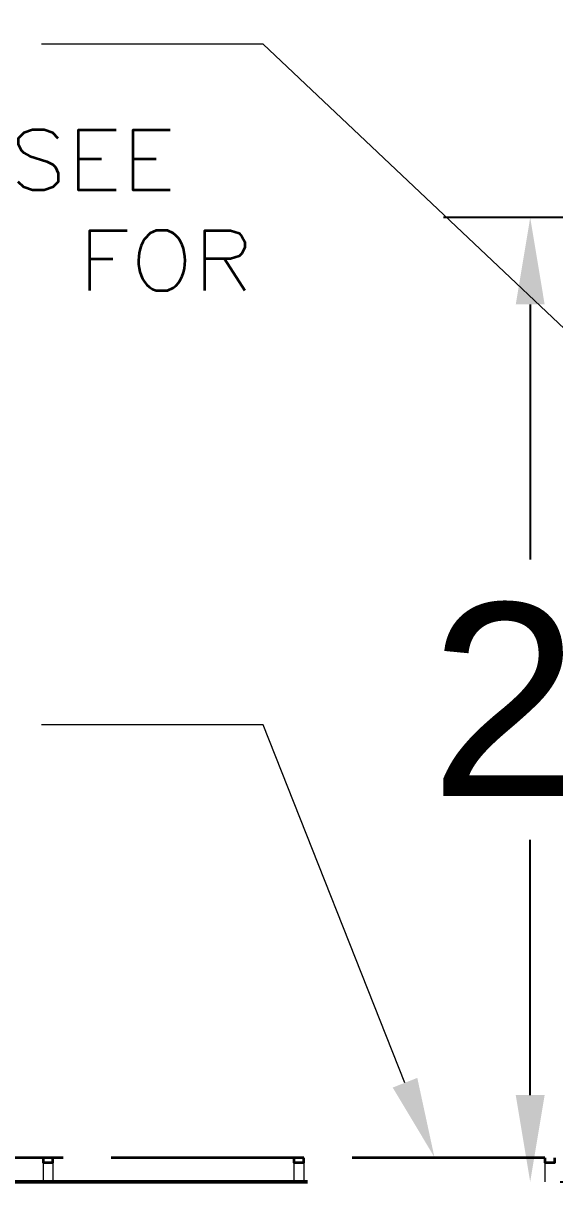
# Model space of a CAD drawing. Header units: inches. Extents: x 5 to 516, y -193 to 129.
# Drawn here: x 352.392 to 353.495, y -44.636 to -42.232 of the extents above; entities that cross this region are included whole.
import ezdxf

# ---------------------------------------------------------------- set-up
doc = ezdxf.new("R2010")
doc.units = ezdxf.units.IN
doc.header["$MEASUREMENT"] = 0
doc.linetypes.add('PDF_IMPORT', pattern=[1, 0.8, -0.2])
for name, color, linetype in [('Highlight', 210, 'Continuous'), ('PDF5_Geometry', 7, 'Continuous'), ('PDF5_Solid Fills', 7, 'Continuous')]:
    doc.layers.add(name, color=color, linetype=linetype)
doc.styles.get("Standard").update_dxf_attribs({"font": 'arial.ttf'})
doc.dimstyles.get("Standard").update_dxf_attribs({"dimtxt": 0.4, "dimasz": 0.18, "dimexe": 0.18, "dimexo": 0.0625, "dimgap": 0.09, "dimtad": 0, "dimtih": 1, "dimtoh": 1, "dimdec": 4, "dimlfac": 12, "dimzin": 0, "dimdsep": 46, "dimlunit": 4, "dimtxsty": 'Standard', "dimcen": 0.09, "dimadec": 3, "dimazin": 0, "dimtfac": 1, "dimtdec": 4, "dimtofl": 0, "dimtmove": 0, "dimatfit": 3, "dimfxl": 1, "dimtolj": 1, "dimtzin": 0, "dimarcsym": 0})

# ---------------------------------------------------------------- blocks, each defined once
blk = doc.blocks.new('*D83')
at = {"layer": 'Defpoints', "color": 0, "transparency": 16777216}
for p in [(353.4443, -42.6357), (354.0388, -42.6357), (353.4443, -44.6357)]:
    blk.add_point(p, dxfattribs=at)
at = {"layer": 'Highlight', "color": 0, "lineweight": -2, "transparency": 16777216}
for p, q in [((353.9763, -42.6357), (353.2643, -42.6357)), ((353.4443, -42.8157), (353.4443, -43.3449)), ((353.4443, -44.4557), (353.4443, -43.9265)), ((353.5068, -44.6357), (353.6243, -44.6357))]:
    blk.add_line(p, q, dxfattribs=at)
at = {"layer": 'Highlight', "color": 0, "transparency": 16777216}
for points in [[(353.4143, -42.8157), (353.4743, -42.8157), (353.4443, -42.6357)], [(353.4143, -44.4557), (353.4743, -44.4557), (353.4443, -44.6357)]]:
    blk.add_solid(points, dxfattribs=at)
at = {"layer": 'Highlight', "color": 0, "transparency": 16777216, "insert": (353.4443, -43.6357), "char_height": 0.4, "attachment_point": 5}
blk.add_mtext("\\A1;2'", dxfattribs=at)
blk = doc.blocks.new('*D85')
at = {"layer": 'Defpoints', "color": 0, "transparency": 16777216}
for p in [(354.101, -41.3995), (354.5877, -42.5835), (354.101, -42.6568)]:
    blk.add_point(p, dxfattribs=at)
at = {"layer": 'Highlight', "color": 0, "lineweight": -2, "transparency": 16777216}
for p, q in [((354.101, -42.5943), (354.101, -41.2195)), ((354.5877, -42.521), (354.5877, -41.2195)), ((353.921, -41.3995), (353.741, -41.3995)), ((354.7677, -41.3995), (354.9477, -41.3995))]:
    blk.add_line(p, q, dxfattribs=at)
at = {"layer": 'Highlight', "color": 0, "transparency": 16777216}
for points in [[(353.921, -41.3695), (353.921, -41.4295), (354.101, -41.3995)], [(354.7677, -41.3695), (354.7677, -41.4295), (354.5877, -41.3995)]]:
    blk.add_solid(points, dxfattribs=at)
at = {"layer": 'Highlight', "color": 0, "transparency": 16777216, "insert": (353.1401, -41.3995), "char_height": 0.4, "attachment_point": 5}
blk.add_mtext('\\A1;5{\\H1x;\\S13/16;}"', dxfattribs=at)

msp = doc.modelspace()

# ---------------------------------------------------------------- linework, layer by layer
at = {"layer": 'PDF5_Geometry', "lineweight": 15}
for points in [[(353.9788073, -43.3034547), (352.8899184, -42.2756769), (352.4299184, -42.2756769)], [(353.1843624, -44.4301214), (352.8899179, -43.6878991), (352.4299178, -43.6878991)], [(352.4332501, -44.595677), (352.4332501, -44.635677)], [(352.4532516, -44.595677), (352.4532516, -44.635677)], [(352.9532516, -44.595677), (352.9532516, -44.635677)], [(352.974363, -44.595677), (352.974363, -44.635677)], [(353.474363, -44.595677), (353.474363, -44.635677)]]:
    msp.add_lwpolyline(points, dxfattribs=at)
at = {"layer": 'PDF5_Geometry', "lineweight": 35}
for points in [[(352.4643622, -42.4712327), (352.4532511, -42.4601216), (352.4354734, -42.4534549), (352.4110289, -42.4534549), (352.3932511, -42.4601216), (352.3810289, -42.4712327), (352.3810289, -42.4834549), (352.3876956, -42.4956771), (352.3932511, -42.5012327), (352.4054733, -42.5078993), (352.4410289, -42.5190104), (352.4532511, -42.5256771), (352.4588067, -42.5312327), (352.4643622, -42.5434549), (352.4643622, -42.5612327), (352.4532511, -42.5723438), (352.4354734, -42.5790104), (352.4110289, -42.5790104), (352.3932511, -42.5723438), (352.3810289, -42.5612327)], [(352.5843628, -42.57901), (352.506585, -42.57901), (352.506585, -42.4534545), (352.5843628, -42.4534545)], [(352.6965849, -42.57901), (352.6199183, -42.57901), (352.6199183, -42.4534545), (352.6965849, -42.4534545)], [(352.506585, -42.5134543), (352.5543628, -42.5134543)], [(352.6199183, -42.5134543), (352.667696, -42.5134543)], [(352.5299185, -42.7867878), (352.5299185, -42.6623434), (352.6076963, -42.6623434)], [(352.7032508, -42.6678989), (352.6910286, -42.6623434), (352.6676952, -42.6623434), (352.655473, -42.6678989), (352.6432508, -42.6801211)], [(352.7688079, -42.7867878), (352.7688079, -42.6623434), (352.8221412, -42.6623434), (352.839919, -42.6678989), (352.8454746, -42.6745656), (352.8521412, -42.6856767), (352.8521412, -42.6978989), (352.8454746, -42.7101212), (352.839919, -42.7156767), (352.8221412, -42.7212323), (352.7688079, -42.7212323)], [(352.5299185, -42.7212327), (352.5776963, -42.7212327)], [(352.8099185, -42.7212327), (352.8521407, -42.7867882)], [(352.6676952, -42.7867878), (352.6910286, -42.7867878), (352.7032508, -42.7812323)], [(352.4332501, -44.585677), (352.4332501, -44.595677), (352.4532501, -44.595677), (352.4532501, -44.585677)], [(352.9532516, -44.585677), (352.9532516, -44.595677), (352.9743627, -44.595677), (352.9743627, -44.585677)], [(353.474363, -44.585677), (353.474363, -44.595677), (353.4954742, -44.595677), (353.4954742, -44.585677)]]:
    msp.add_lwpolyline(points, dxfattribs=at)
at = {"layer": 'PDF5_Geometry', "linetype": 'PDF_IMPORT', "lineweight": 35, "ltscale": 0.5}
msp.add_lwpolyline([(353.474363, -44.5856769), (348.5065846, -44.5856769)], dxfattribs=at)
at = {"layer": 'PDF5_Geometry', "linetype": 'PDF_IMPORT', "lineweight": 50, "ltscale": 5.594445}
msp.add_lwpolyline([(348.5065847, -44.6356768), (355.2676956, -44.6356768)], dxfattribs=at)
at = {"layer": 'PDF5_Geometry', "lineweight": 35}
for points in [[(352.6432508, -42.6801211), (352.6232323, -42.7121952), (352.6259545, -42.7735841), (352.6676952, -42.7867878)], [(352.7032508, -42.7812323), (352.7363063, -42.7578434), (352.7353989, -42.6913804), (352.7032508, -42.6678989)]]:
    msp.add_open_spline(points, degree=3, dxfattribs=at)
at = {"layer": 'PDF5_Solid Fills', "lineweight": 50, "transparency": 33554559}
msp.add_solid([(353.209918, -44.4201212), (353.2454736, -44.5845657), (353.1588069, -44.4401212)], dxfattribs=at)

# ---------------------------------------------------------------- dimensions: what is measured, and where the dimension line sits
at = {"layer": 'Highlight'}
for base, p1, p2, angle, picture, middle in [((354.1010291, -41.3994543), (354.5876964, -42.5834544), (354.1010291, -42.6567875), 180, '*D85', (353.1401151, -41.3994543)), ((353.4443385, -42.6356766), (353.4443385, -44.6356768), (354.0388072, -42.6356766), 90, '*D83', (353.4443385, -43.6356767))]:
    dim = msp.add_linear_dim(base=base, p1=p1, p2=p2, angle=angle, dimstyle='Standard', dxfattribs=at)
    dim.commit()
    dim.dimension.update_dxf_attribs({"geometry": picture, "text_midpoint": middle})

doc.saveas('drawing.dxf')
